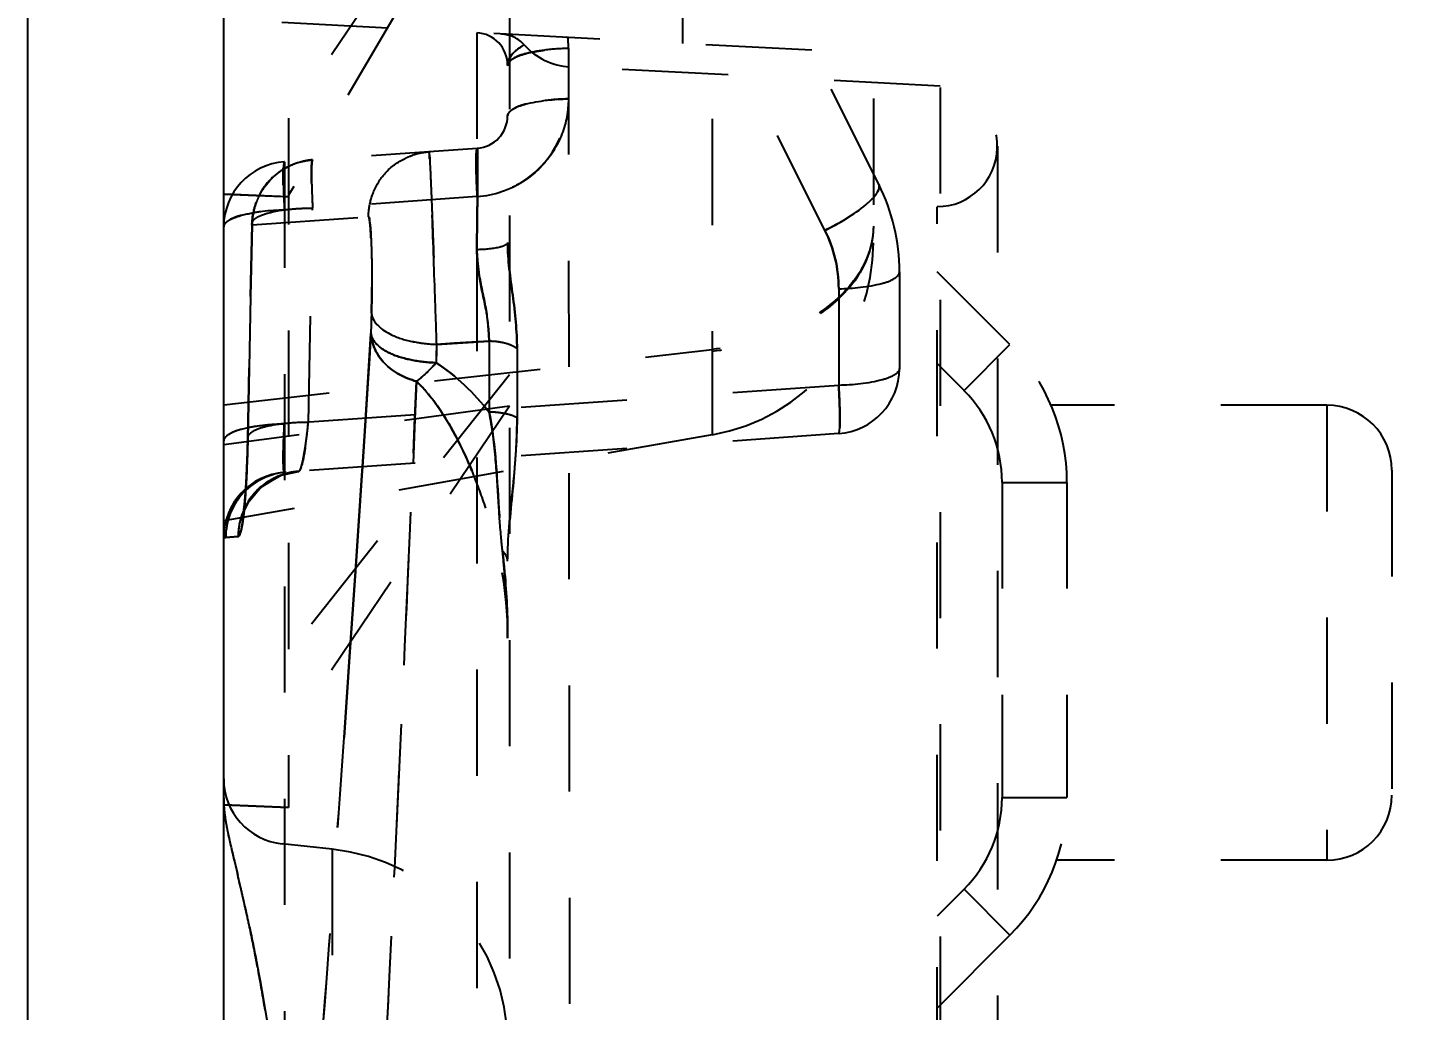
# Model space of a CAD drawing. Header units: millimetres. Extents: x 1727 to 4210, y -6182 to 759.
# Drawn here: x 2841.48 to 2862.85, y -2624.57 to -2609.46 of the extents above; entities that cross this region are included whole.
import ezdxf

# ---------------------------------------------------------------- set-up
doc = ezdxf.new("R2010")
doc.units = ezdxf.units.MM
doc.header["$LTSCALE"] = 16.335
doc.header["$PDMODE"] = 3
doc.header["$PDSIZE"] = 0.3125
doc.linetypes.add('HIDDEN', pattern=[0.2, 0.1, -0.1])
doc.layers.get('0').update_dxf_attribs({"linetype": 'CONTINUOUS'})
doc.layers.get('Defpoints').update_dxf_attribs({"linetype": 'CONTINUOUS'})
doc.layers.add('DEFAULT_2', color=8, linetype='HIDDEN')
doc.styles.get("Standard").update_dxf_attribs({"font": 'txt', "width": 0.8})
doc.dimstyles.new('mold', dxfattribs={"dimtxt": 8, "dimasz": 5, "dimexe": 0, "dimexo": 0, "dimgap": 0, "dimtad": 1, "dimzin": 1, "dimtxsty": 'Standard', "dimcen": 0, "dimclrd": 4, "dimclre": 4, "dimclrt": 6, "dimazin": 0, "dimtfac": 1, "dimtofl": 0, "dimtmove": 0, "dimatfit": 3, "dimfxl": 0, "dimarcsym": 0})

# ---------------------------------------------------------------- blocks, each defined once
blk = doc.blocks.new('*D314')
at = {"color": 4, "lineweight": -2}
for p, q in [((2841.483, -2674.605), (2841.483, -2511.312)), ((2846.483, -2511.312), (2911.483, -2511.312)), ((2916.483, -2637.615), (2916.483, -2511.312))]:
    blk.add_line(p, q, dxfattribs=at)
at = {"color": 4}
for points in [[(2846.483, -2510.478), (2846.483, -2512.145), (2841.483, -2511.312)], [(2911.483, -2510.478), (2911.483, -2512.145), (2916.483, -2511.312)]]:
    blk.add_solid(points, dxfattribs=at)
at = {"layer": 'Defpoints', "color": 0}
for p in [(2916.483, -2511.312), (2916.483, -2637.615), (2841.483, -2674.605)]:
    blk.add_point(p, dxfattribs=at)
at = {"color": 6, "insert": (2884.732, -2506.645), "char_height": 8, "attachment_point": 5}
blk.add_mtext('75,00', dxfattribs=at)
blk = doc.blocks.new('*D327')
at = {"color": 4, "lineweight": -2}
blk.add_line((2868.705, -2609.475), (2889.995, -2589.006), dxfattribs=at)
at = {"color": 4}
blk.add_solid([(2889.417, -2588.406), (2890.572, -2589.607), (2893.599, -2585.541)], dxfattribs=at)
at = {"layer": 'Defpoints', "color": 0}
for p in [(2899.366, -2579.996), (2893.599, -2585.541)]:
    blk.add_point(p, dxfattribs=at)
at = {"color": 6, "insert": (2874.314, -2597.609), "char_height": 8, "attachment_point": 5, "rotation": 43.8741}
blk.add_mtext('∅8,00', dxfattribs=at)

msp = doc.modelspace()

# ---------------------------------------------------------------- linework, layer by layer
at = {"color": 7, "linetype": 'Continuous'}
msp.add_line((2844.498, -2882.769), (2844.498, -2532.769), dxfattribs=at)
at = {"layer": 'DEFAULT_2', "color": 8, "linetype": 'HIDDEN'}
for p, q in [((2852.019, -2571.655), (2852.019, -2615.72)), ((2854.498, -2574.609), (2854.498, -2612.755)), ((2851.559, -2595.026), (2851.559, -2609.699)), ((2848.899, -2605.811), (2845.498, -2610.849)), ((2848.899, -2605.811), (2848.869, -2788.13)), ((2848.899, -2606.274), (2845.498, -2612.031)), ((2853.55, -2609.803), (2844.498, -2609.329)), ((2848.393, -2609.533), (2848.397, -2788.216)), ((2849.804, -2609.775), (2849.822, -2626.069)), ((2853.752, -2612.574), (2852.335, -2609.739)), ((2854.581, -2611.865), (2853.55, -2609.803)), ((2855.527, -2610.354), (2849.822, -2610.055)), ((2855.527, -2610.374), (2855.527, -2627.398)), ((2845.498, -2610.849), (2845.498, -2621.456)), ((2856.407, -2611.281), (2856.407, -2626.471)), ((2848.402, -2611.312), (2845.432, -2611.519)), ((2845.432, -2611.519), (2845.432, -2784.018)), ((2844.498, -2612.017), (2844.998, -2612.037)), ((2844.65, -2612.023), (2844.498, -2612.017)), ((2844.998, -2612.037), (2844.65, -2612.023)), ((2844.998, -2612.037), (2845.41, -2612.055)), ((2845.498, -2612.058), (2844.998, -2612.037)), ((2845.41, -2612.055), (2845.498, -2612.058)), ((2848.402, -2612.055), (2845.432, -2612.262)), ((2844.935, -2612.491), (2846.727, -2612.366)), ((2845.801, -2615.529), (2845.867, -2612.232)), ((2855.478, -2625.543), (2855.478, -2612.21)), ((2844.913, -2613.591), (2844.935, -2612.491)), ((2844.935, -2612.491), (2844.913, -2613.591)), ((2854.899, -2613.213), (2854.899, -2614.699)), ((2856.6, -2614.331), (2855.478, -2613.21)), ((2844.913, -2613.591), (2844.891, -2614.69)), ((2853.964, -2613.473), (2853.964, -2614.959)), ((2846.674, -2615.581), (2846.764, -2614.163)), ((2846.758, -2614.261), (2846.74, -2614.544)), ((2846.764, -2614.163), (2846.758, -2614.261)), ((2847.776, -2614.328), (2848.584, -2614.281)), ((2848.584, -2614.281), (2848.046, -2614.312)), ((2848.584, -2614.281), (2848.584, -2615.37)), ((2844.498, -2615.26), (2852.019, -2614.407)), ((2847.776, -2614.328), (2847.771, -2614.516)), ((2848.046, -2614.312), (2847.776, -2614.328)), ((2849.014, -2614.398), (2849.014, -2615.459)), ((2855.893, -2615.038), (2856.6, -2614.331)), ((2844.869, -2615.789), (2844.891, -2614.69)), ((2844.891, -2614.69), (2844.869, -2615.789)), ((2846.74, -2614.544), (2846.721, -2614.847)), ((2847.771, -2614.516), (2847.768, -2614.611)), ((2855.893, -2615.038), (2855.478, -2614.624)), ((2848.899, -2614.795), (2845.498, -2619.075)), ((2846.721, -2614.847), (2846.674, -2615.581)), ((2847.465, -2614.897), (2847.441, -2615.478)), ((2853.964, -2614.959), (2845.432, -2615.555)), ((2848.899, -2615.281), (2844.498, -2615.876)), ((2848.899, -2615.281), (2845.498, -2620.319)), ((2861.478, -2615.266), (2857.234, -2615.266)), ((2861.478, -2615.266), (2861.478, -2622.266)), ((2846.633, -2616.213), (2846.674, -2615.581)), ((2846.674, -2615.581), (2846.633, -2616.213)), ((2847.441, -2615.478), (2847.412, -2616.159)), ((2852.019, -2615.72), (2844.498, -2617.046)), ((2844.866, -2615.768), (2844.854, -2616.169)), ((2844.866, -2615.768), (2844.865, -2615.823)), ((2844.866, -2615.768), (2844.869, -2615.789)), ((2853.964, -2615.702), (2845.461, -2616.296)), ((2844.856, -2616.115), (2844.839, -2616.465)), ((2846.624, -2616.345), (2846.633, -2616.213)), ((2846.633, -2616.213), (2846.624, -2616.345)), ((2844.842, -2616.424), (2844.824, -2616.675)), ((2846.526, -2617.819), (2846.624, -2616.345)), ((2846.624, -2616.345), (2846.526, -2617.819)), ((2862.478, -2616.266), (2862.478, -2621.266)), ((2856.478, -2616.452), (2856.478, -2621.3)), ((2856.478, -2616.452), (2857.478, -2616.452)), ((2857.478, -2616.452), (2857.478, -2621.3)), ((2844.806, -2616.855), (2844.799, -2616.911)), ((2844.822, -2616.703), (2844.804, -2616.872)), ((2844.824, -2616.675), (2844.806, -2616.855)), ((2844.804, -2616.872), (2844.797, -2616.923)), ((2844.72, -2617.285), (2844.529, -2617.299)), ((2844.529, -2617.299), (2844.656, -2617.29)), ((2844.656, -2617.29), (2844.72, -2617.285)), ((2844.53, -2617.299), (2844.498, -2617.301)), ((2844.498, -2617.301), (2844.518, -2617.3)), ((2844.518, -2617.3), (2844.53, -2617.299)), ((2846.437, -2619.138), (2846.526, -2617.819)), ((2846.526, -2617.819), (2846.437, -2619.138)), ((2846.351, -2620.376), (2846.437, -2619.138)), ((2846.437, -2619.138), (2846.351, -2620.376)), ((2856.478, -2621.3), (2857.478, -2621.3)), ((2845.498, -2621.456), (2844.498, -2621.415)), ((2844.498, -2621.415), (2844.998, -2621.435)), ((2844.998, -2621.435), (2845.498, -2621.456)), ((2846.169, -2622.096), (2845.398, -2622.015)), ((2846.169, -2622.096), (2846.169, -2776.07)), ((2844.658, -2622.26), (2844.709, -2622.469)), ((2844.663, -2622.282), (2844.716, -2622.499)), ((2861.478, -2622.266), (2857.319, -2622.266)), ((2855.893, -2622.714), (2855.478, -2623.128)), ((2855.893, -2622.714), (2856.6, -2623.421)), ((2856.6, -2623.421), (2855.478, -2624.543)), ((2845.019, -2623.913), (2845.027, -2623.953))]:
    msp.add_line(p, q, dxfattribs=at)
for points in [[(2844.797, -2616.923), (2844.792, -2616.953), (2844.802, -2616.918), (2844.883, -2616.746), (2845.08, -2616.516), (2845.382, -2616.34), (2845.652, -2616.283)], [(2844.799, -2616.911), (2844.793, -2616.948), (2844.798, -2616.93), (2844.87, -2616.768), (2845.063, -2616.531), (2845.366, -2616.346), (2845.652, -2616.283)]]:
    msp.add_lwpolyline(points, dxfattribs=at)
for centre, radius, start, end in [((2848.367, -2610.035), 0.502, 0, 87), ((2848.749, -2610.055), 0.502, 41.7137, 87), ((2849.874, -2609.052), 1.005, 221.7137, 267), ((2849.866, -2613.237), 3.463, 91.0232, 97.1744), ((2848.296, -2609.775), 1.509, 0.0022, 6.4298), ((2855.478, -2611.281), 0.928, 270, 87), ((2848.297, -2610.561), 1.497, 274.023, 0.003), ((2849.867, -2614.029), 3.478, 91.0317, 96.9339), ((2848.367, -2610.81), 0.502, 274, 360), ((2845.503, -2612.522), 1.005, 94, 180), ((2845.966, -2612.551), 1.068, 105.8521, 122.707), ((2855.975, -2611.609), 10.562, 181.4587, 182.3589), ((2754.865, -2611.168), 93.543, 359.33808, 359.64477), ((2851.884, -2613.213), 3.015, 0, 26.5651), ((2846.011, -2612.516), 1.078, 153.49, 158.1089), ((2860.281, -2611.436), 14.871, 182.3421, 183.1835), ((2845.393, -2614.921), 2.653, 96.9926, 99.3574), ((2560.484, -2623.421), 287.436, 1.94325, 2.20902), ((2678.677, -2610.286), 169.736, 359.12707, 359.3374), ((2851.959, -2613.471), 2.005, 359.9994, 26.5799), ((2851.498, -2612.765), 3, 280, 0), ((2830.189, -2613.396), 16.59, 358.4352, 359.8198), ((2995.497, -2618.009), 148.783, 178.39786, 178.5186), ((2995.246, -2618.002), 148.532, 178.39782, 178.51897), ((2737.975, -2617.562), 109.849, 1.68715, 2.0285), ((2969.29, -2618.07), 121.571, 178.23615, 178.36984), ((2854.478, -2616.452), 3, 0, 45), ((2853.894, -2614.699), 1.005, 274, 0), ((1480.441, -2557.549), 1368.227, 357.141123, 357.597826), ((2854.478, -2616.452), 2, 0, 45), ((2861.478, -2616.266), 1, 0, 90), ((2859.447, -2616.328), 14.035, 176.842, 177.6834), ((2845.799, -2619.022), 3.493, 89.9751, 95.0123), ((2837.997, -2614.789), 7.838, 353.2335, 354.5797), ((2838.7, -2615.382), 10.315, 356.2724, 359.5679), ((2821.652, -2615.317), 23.222, 358.579, 358.8359), ((2855.902, -2616.188), 10.488, 177.6676, 178.6339), ((2839.847, -2615.013), 5.975, 351.3241, 353.2791), ((2825.193, -2615.418), 19.679, 357.4721, 358.6163), ((1497.353, -2558.314), 1351.298, 357.168403, 357.546608), ((2841.964, -2618.93), 6.888, 22.3087, 24.2668), ((2839.399, -2615.425), 9.614, 355.0924, 356.2578), ((2845.503, -2617.301), 1.005, 94, 180), ((2831.56, -2615.716), 13.305, 356.2562, 357.1458), ((2828.766, -2615.572), 16.103, 357.1283, 357.459), ((2841.329, -2619.187), 7.573, 17.9789, 22.2805), ((2845.8, -2617.313), 1.082, 158.0227, 168.2262), ((2834.296, -2619.135), 14.585, 5.764, 6.3962), ((1894.806, -2553.761), 953.874, 355.715607, 355.995399), ((1894.906, -2553.771), 953.773, 355.71574, 355.995557), ((2845.503, -2621.015), 1.005, 180, 264), ((2846.615, -2621.306), 2.118, 180.0571, 186.6333), ((2846.563, -2621.308), 2.065, 180.0132, 183.3526), ((2854.478, -2621.3), 2, 315, 0), ((2854.478, -2621.3), 3, 315, 0), ((2861.478, -2621.266), 1, 270, 0), ((2846.716, -2621.297), 2.218, 183.3897, 189.7931), ((2846.764, -2621.29), 2.268, 186.5867, 189.7526), ((2845.854, -2625.095), 3.015, 0, 84), ((2810.907, -2630.623), 34.771, 12.7525, 13.5629), ((2812.719, -2630.2), 32.91, 12.6298, 13.5313), ((2818.94, -2628.783), 26.53, 12.083, 12.7064), ((2819.134, -2628.741), 26.332, 11.9186, 12.5849), ((2818.78, -2628.815), 26.694, 10.9146, 12.0777), ((2816.682, -2629.226), 28.831, 10.6192, 10.9266), ((2813.593, -2629.797), 31.973, 9.4015, 10.5326)]:
    msp.add_arc(centre, radius, start, end, dxfattribs=at)
for points, knots in [([(2848.869, -2610.035), (2848.869, -2609.989), (2848.903, -2609.9), (2848.989, -2609.804), (2849.07, -2609.759), (2849.11, -2609.721), (2849.124, -2609.72)], [0, 0, 0, 0, 0.324645, 0.641807, 0.897607, 1, 1, 1, 1]), ([(2849.804, -2609.775), (2849.587, -2609.779), (2849.283, -2609.808), (2848.978, -2609.904), (2848.869, -2609.994), (2848.869, -2610.035)], [0, 0, 0, 0, 0.649886, 0.877261, 1, 1, 1, 1]), ([(2848.869, -2610.035), (2848.869, -2610.009), (2848.916, -2609.947), (2849.104, -2609.853), (2849.292, -2609.82), (2849.434, -2609.802)], [0, 0, 0, 0, 0.121669, 0.324465, 1, 1, 1, 1]), ([(2849.113, -2609.727), (2849.101, -2609.733), (2849.027, -2609.778), (2848.957, -2609.835), (2848.916, -2609.895)], [0, 0, 0, 0, 0.161396, 1, 1, 1, 1]), ([(2848.869, -2610.81), (2848.869, -2610.772), (2848.968, -2610.684), (2849.276, -2610.585), (2849.581, -2610.555), (2849.804, -2610.551)], [0, 0, 0, 0, 0.114796, 0.332464, 1, 1, 1, 1]), ([(2849.148, -2610.63), (2849.128, -2610.636), (2849.058, -2610.657), (2848.989, -2610.685), (2848.946, -2610.713)], [0, 0, 0, 0, 0.296137, 1, 1, 1, 1]), ([(2848.946, -2610.713), (2848.934, -2610.72), (2848.901, -2610.744), (2848.869, -2610.782), (2848.869, -2610.81)], [0, 0, 0, 0, 0.327307, 1, 1, 1, 1]), ([(2845.432, -2611.519), (2845.427, -2611.52), (2845.423, -2611.545), (2845.418, -2611.579), (2845.415, -2611.647), (2845.414, -2611.776), (2845.419, -2611.986), (2845.427, -2612.164), (2845.432, -2612.262)], [0, 0, 0, 0, 0.02147, 0.075864, 0.163491, 0.282541, 0.602177, 1, 1, 1, 1]), ([(2845.867, -2611.489), (2845.838, -2611.491), (2845.715, -2611.506), (2845.596, -2611.545), (2845.511, -2611.585)], [0, 0, 0, 0, 0.239297, 1, 1, 1, 1]), ([(2845.867, -2611.489), (2845.862, -2611.489), (2845.858, -2611.515), (2845.853, -2611.549), (2845.85, -2611.617), (2845.849, -2611.746), (2845.854, -2611.955), (2845.862, -2612.133), (2845.867, -2612.232)], [0, 0, 0, 0, 0.02147, 0.075864, 0.163491, 0.282541, 0.602177, 1, 1, 1, 1]), ([(2845.851, -2611.584), (2845.852, -2611.56), (2845.857, -2611.537), (2845.859, -2611.489), (2845.867, -2611.489)], [0, 0, 0, 0, 0.727577, 1, 1, 1, 1]), ([(2847.29, -2611.466), (2847.32, -2611.451), (2847.438, -2611.4), (2847.566, -2611.37), (2847.66, -2611.363)], [0, 0, 0, 0, 0.260112, 1, 1, 1, 1]), ([(2847.29, -2611.466), (2847.32, -2611.451), (2847.438, -2611.4), (2847.566, -2611.37), (2847.66, -2611.364)], [0, 0, 0, 0, 0.259902, 1, 1, 1, 1]), ([(2847.66, -2611.363), (2847.666, -2611.363), (2847.658, -2611.399), (2847.671, -2611.435), (2847.67, -2611.525), (2847.678, -2611.634), (2847.683, -2611.777), (2847.694, -2612.015), (2847.708, -2612.366), (2847.726, -2612.83), (2847.749, -2613.492), (2847.767, -2613.995), (2847.776, -2614.328)], [0, 0, 0, 0, 0.005674, 0.02248, 0.050195, 0.088398, 0.136391, 0.193433, 0.330655, 0.490943, 0.663519, 1, 1, 1, 1]), ([(2847.669, -2611.481), (2847.668, -2611.464), (2847.666, -2611.435), (2847.666, -2611.395), (2847.661, -2611.379), (2847.663, -2611.363), (2847.66, -2611.363)], [0, 0, 0, 0, 0.434535, 0.747108, 0.935989, 1, 1, 1, 1]), ([(2848.402, -2612.055), (2848.396, -2611.956), (2848.388, -2611.776), (2848.383, -2611.565), (2848.384, -2611.434), (2848.387, -2611.368), (2848.392, -2611.335), (2848.397, -2611.312), (2848.402, -2611.312)], [0, 0, 0, 0, 0.397491, 0.726559, 0.844963, 0.929269, 0.980265, 1, 1, 1, 1]), ([(2848.402, -2611.312), (2848.404, -2611.311), (2848.402, -2611.327), (2848.406, -2611.343), (2848.405, -2611.381), (2848.407, -2611.453), (2848.407, -2611.579), (2848.406, -2611.764), (2848.404, -2611.993), (2848.401, -2612.368), (2848.397, -2612.665), (2848.393, -2612.872)], [0, 0, 0, 0, 0.004714, 0.018558, 0.041334, 0.072794, 0.160738, 0.280333, 0.428984, 0.601977, 1, 1, 1, 1]), ([(2845.416, -2611.878), (2845.416, -2611.852), (2845.414, -2611.764), (2845.414, -2611.676), (2845.416, -2611.614)], [0, 0, 0, 0, 0.301968, 1, 1, 1, 1]), ([(2845.851, -2611.848), (2845.851, -2611.821), (2845.849, -2611.733), (2845.849, -2611.645), (2845.851, -2611.584)], [0, 0, 0, 0, 0.301968, 1, 1, 1, 1]), ([(2848.386, -2611.666), (2848.387, -2611.696), (2848.39, -2611.826), (2848.396, -2611.955), (2848.402, -2612.055)], [0, 0, 0, 0, 0.232752, 1, 1, 1, 1]), ([(2853.752, -2612.574), (2853.977, -2612.466), (2854.27, -2612.286), (2854.54, -2612.044), (2854.601, -2611.905), (2854.581, -2611.865)], [0, 0, 0, 0, 0.663023, 0.882606, 1, 1, 1, 1]), ([(2854.581, -2611.865), (2854.585, -2611.873), (2854.596, -2611.917), (2854.575, -2611.962), (2854.556, -2611.992)], [0, 0, 0, 0, 0.200463, 1, 1, 1, 1]), ([(2845.011, -2612.114), (2844.999, -2612.145), (2844.957, -2612.267), (2844.935, -2612.396), (2844.935, -2612.491)], [0, 0, 0, 0, 0.26003, 1, 1, 1, 1]), ([(2844.935, -2612.491), (2844.935, -2612.462), (2844.942, -2612.338), (2844.972, -2612.216), (2845.006, -2612.128)], [0, 0, 0, 0, 0.239365, 1, 1, 1, 1]), ([(2846.727, -2612.366), (2846.727, -2612.336), (2846.733, -2612.213), (2846.764, -2612.091), (2846.798, -2612.003)], [0, 0, 0, 0, 0.239118, 1, 1, 1, 1]), ([(2846.727, -2612.366), (2846.727, -2612.336), (2846.733, -2612.213), (2846.764, -2612.091), (2846.798, -2612.003)], [0, 0, 0, 0, 0.239345, 1, 1, 1, 1]), ([(2845.432, -2612.262), (2845.209, -2612.266), (2844.906, -2612.299), (2844.596, -2612.393), (2844.498, -2612.482), (2844.498, -2612.522)], [0, 0, 0, 0, 0.667005, 0.88229, 1, 1, 1, 1]), ([(2844.567, -2612.426), (2844.589, -2612.412), (2844.713, -2612.35), (2844.851, -2612.321), (2844.962, -2612.303)], [0, 0, 0, 0, 0.188492, 1, 1, 1, 1]), ([(2844.935, -2612.491), (2844.925, -2612.456), (2844.977, -2612.385), (2845.072, -2612.342), (2845.24, -2612.284), (2845.509, -2612.243), (2845.741, -2612.232), (2845.867, -2612.232)], [0, 0, 0, 0, 0.108694, 0.199075, 0.317382, 0.627173, 1, 1, 1, 1]), ([(2845.489, -2612.251), (2845.519, -2612.248), (2845.645, -2612.236), (2845.771, -2612.232), (2845.867, -2612.232)], [0, 0, 0, 0, 0.239936, 1, 1, 1, 1]), ([(2846.727, -2612.366), (2846.739, -2612.365), (2846.741, -2612.433), (2846.758, -2612.507), (2846.764, -2612.671), (2846.773, -2612.865), (2846.778, -2613.1), (2846.78, -2613.43), (2846.777, -2613.683), (2846.773, -2613.849)], [0, 0, 0, 0, 0.023688, 0.089633, 0.194424, 0.331531, 0.491622, 0.664008, 1, 1, 1, 1]), ([(2846.748, -2612.451), (2846.746, -2612.429), (2846.74, -2612.409), (2846.735, -2612.365), (2846.727, -2612.366)], [0, 0, 0, 0, 0.731414, 1, 1, 1, 1]), ([(2844.498, -2612.522), (2844.498, -2612.514), (2844.506, -2612.473), (2844.541, -2612.444), (2844.567, -2612.426)], [0, 0, 0, 0, 0.203473, 1, 1, 1, 1]), ([(2846.765, -2612.689), (2846.764, -2612.665), (2846.76, -2612.585), (2846.755, -2612.506), (2846.748, -2612.451)], [0, 0, 0, 0, 0.30253, 1, 1, 1, 1]), ([(2854.498, -2612.514), (2854.496, -2612.74), (2854.35, -2613.23), (2853.788, -2613.812), (2852.98, -2614.228), (2852.352, -2614.369), (2852.019, -2614.407)], [0, 0, 0, 0, 0.201218, 0.432551, 0.701636, 1, 1, 1, 1]), ([(2854.498, -2612.514), (2854.498, -2612.745), (2854.352, -2613.242), (2853.79, -2613.833), (2852.981, -2614.255), (2852.352, -2614.399), (2852.019, -2614.437)], [0, 0, 0, 0, 0.203946, 0.435348, 0.703414, 1, 1, 1, 1]), ([(2848.869, -2612.76), (2848.869, -2612.779), (2848.814, -2612.817), (2848.661, -2612.857), (2848.507, -2612.87), (2848.393, -2612.872)], [0, 0, 0, 0, 0.115713, 0.323944, 1, 1, 1, 1]), ([(2849.014, -2614.398), (2849.014, -2614.122), (2848.953, -2613.576), (2848.869, -2613.032), (2848.869, -2612.76)], [0, 0, 0, 0, 0.5028, 1, 1, 1, 1]), ([(2848.869, -2612.76), (2848.869, -2613.032), (2848.953, -2613.576), (2849.014, -2614.122), (2849.014, -2614.398)], [0, 0, 0, 0, 0.49723, 1, 1, 1, 1]), ([(2848.393, -2612.872), (2848.401, -2612.993), (2848.422, -2613.296), (2848.543, -2613.757), (2848.577, -2614.11), (2848.584, -2614.281)], [0, 0, 0, 0, 0.255263, 0.639521, 1, 1, 1, 1]), ([(2848.541, -2613.827), (2848.514, -2613.668), (2848.43, -2613.356), (2848.402, -2613.033), (2848.393, -2612.872)], [0, 0, 0, 0, 0.49937, 1, 1, 1, 1]), ([(2854.317, -2613.168), (2854.286, -2613.221), (2854.144, -2613.441), (2853.954, -2613.627), (2853.796, -2613.748)], [0, 0, 0, 0, 0.236425, 1, 1, 1, 1]), ([(2853.964, -2613.473), (2854.188, -2613.469), (2854.491, -2613.436), (2854.801, -2613.342), (2854.899, -2613.253), (2854.899, -2613.213)], [0, 0, 0, 0, 0.667005, 0.88229, 1, 1, 1, 1]), ([(2846.773, -2613.849), (2846.787, -2613.999), (2847.053, -2614.195), (2847.414, -2614.295), (2847.655, -2614.325), (2847.776, -2614.328)], [0, 0, 0, 0, 0.388585, 0.687191, 1, 1, 1, 1]), ([(2848.584, -2614.281), (2848.583, -2614.245), (2848.576, -2614.093), (2848.56, -2613.941), (2848.541, -2613.827)], [0, 0, 0, 0, 0.240027, 1, 1, 1, 1]), ([(2846.764, -2614.162), (2846.771, -2614.223), (2846.862, -2614.359), (2847.093, -2614.496), (2847.41, -2614.582), (2847.647, -2614.609), (2847.768, -2614.611)], [0, 0, 0, 0, 0.158496, 0.388508, 0.686452, 1, 1, 1, 1]), ([(2847.465, -2614.897), (2847.284, -2614.848), (2846.951, -2614.68), (2846.771, -2614.33), (2846.764, -2614.162)], [0, 0, 0, 0, 0.527492, 1, 1, 1, 1]), ([(2846.764, -2614.162), (2846.771, -2614.33), (2846.951, -2614.68), (2847.284, -2614.848), (2847.465, -2614.897)], [0, 0, 0, 0, 0.472518, 1, 1, 1, 1]), ([(2847.768, -2614.611), (2847.647, -2614.609), (2847.41, -2614.582), (2847.093, -2614.496), (2846.862, -2614.359), (2846.771, -2614.223), (2846.764, -2614.162)], [0, 0, 0, 0, 0.313534, 0.611471, 0.841491, 1, 1, 1, 1]), ([(2849.014, -2614.398), (2848.988, -2614.377), (2848.856, -2614.303), (2848.701, -2614.281), (2848.584, -2614.281)], [0, 0, 0, 0, 0.223693, 1, 1, 1, 1]), ([(2849.014, -2614.398), (2849.005, -2614.39), (2848.961, -2614.36), (2848.911, -2614.338), (2848.873, -2614.325)], [0, 0, 0, 0, 0.229228, 1, 1, 1, 1]), ([(2847.465, -2614.897), (2847.489, -2614.879), (2847.599, -2614.793), (2847.697, -2614.693), (2847.768, -2614.611)], [0, 0, 0, 0, 0.218076, 1, 1, 1, 1]), ([(2847.465, -2614.897), (2847.481, -2614.885), (2847.551, -2614.831), (2847.615, -2614.771), (2847.663, -2614.723)], [0, 0, 0, 0, 0.225453, 1, 1, 1, 1]), ([(2854.899, -2614.699), (2854.899, -2614.738), (2854.801, -2614.828), (2854.491, -2614.922), (2854.188, -2614.955), (2853.964, -2614.959)], [0, 0, 0, 0, 0.11771, 0.332995, 1, 1, 1, 1]), ([(2847.465, -2614.897), (2847.709, -2615.127), (2848.09, -2615.719), (2848.647, -2617.023), (2848.869, -2618.115), (2848.869, -2618.848)], [0, 0, 0, 0, 0.236306, 0.484602, 1, 1, 1, 1]), ([(2853.964, -2615.702), (2853.97, -2615.701), (2853.974, -2615.676), (2853.979, -2615.642), (2853.982, -2615.573), (2853.983, -2615.444), (2853.978, -2615.235), (2853.97, -2615.057), (2853.964, -2614.959)], [0, 0, 0, 0, 0.02147, 0.075864, 0.163491, 0.282541, 0.602177, 1, 1, 1, 1]), ([(2853.964, -2614.959), (2853.968, -2615.026), (2853.978, -2615.242), (2853.987, -2615.458), (2853.98, -2615.607)], [0, 0, 0, 0, 0.312444, 1, 1, 1, 1]), ([(2845.432, -2615.555), (2845.209, -2615.559), (2844.904, -2615.589), (2844.597, -2615.689), (2844.498, -2615.776), (2844.498, -2615.815)], [0, 0, 0, 0, 0.667562, 0.885221, 1, 1, 1, 1]), ([(2845.432, -2615.555), (2845.286, -2615.558), (2845.095, -2615.573), (2844.907, -2615.605), (2844.863, -2615.614)], [0, 0, 0, 0, 0.7642, 1, 1, 1, 1]), ([(2845.801, -2615.529), (2845.58, -2615.529), (2845.278, -2615.553), (2844.968, -2615.644), (2844.869, -2615.729), (2844.867, -2615.768)], [0, 0, 0, 0, 0.66436, 0.883037, 1, 1, 1, 1]), ([(2845.432, -2616.298), (2845.427, -2616.299), (2845.423, -2616.271), (2845.418, -2616.237), (2845.416, -2616.167), (2845.414, -2616.039), (2845.419, -2615.83), (2845.427, -2615.654), (2845.432, -2615.555)], [0, 0, 0, 0, 0.021444, 0.077844, 0.167517, 0.287294, 0.603723, 1, 1, 1, 1]), ([(2845.652, -2616.283), (2845.66, -2616.282), (2845.676, -2616.259), (2845.702, -2616.19), (2845.735, -2616.038), (2845.771, -2615.808), (2845.791, -2615.628), (2845.801, -2615.529)], [0, 0, 0, 0, 0.030533, 0.091619, 0.303279, 0.614802, 1, 1, 1, 1]), ([(2848.584, -2615.37), (2848.689, -2615.892), (2848.71, -2616.613), (2848.769, -2617.327), (2848.79, -2617.51)], [0, 0, 0, 0, 0.743243, 1, 1, 1, 1]), ([(2849.014, -2615.459), (2848.958, -2615.425), (2848.812, -2615.387), (2848.666, -2615.37), (2848.584, -2615.37)], [0, 0, 0, 0, 0.44326, 1, 1, 1, 1]), ([(2849.014, -2615.459), (2849.011, -2615.834), (2848.952, -2616.569), (2848.869, -2617.303), (2848.869, -2617.665)], [0, 0, 0, 0, 0.508945, 1, 1, 1, 1]), ([(2849.014, -2615.459), (2849.005, -2615.454), (2848.959, -2615.43), (2848.91, -2615.415), (2848.87, -2615.405)], [0, 0, 0, 0, 0.211865, 1, 1, 1, 1]), ([(2844.57, -2615.719), (2844.559, -2615.727), (2844.527, -2615.75), (2844.498, -2615.787), (2844.498, -2615.815)], [0, 0, 0, 0, 0.325542, 1, 1, 1, 1]), ([(2844.768, -2615.637), (2844.747, -2615.643), (2844.679, -2615.664), (2844.612, -2615.692), (2844.57, -2615.719)], [0, 0, 0, 0, 0.296299, 1, 1, 1, 1]), ([(2844.869, -2615.789), (2844.865, -2615.988), (2844.853, -2616.346), (2844.826, -2616.765), (2844.797, -2617.026), (2844.774, -2617.162), (2844.755, -2617.238), (2844.733, -2617.285), (2844.72, -2617.285)], [0, 0, 0, 0, 0.393775, 0.710701, 0.829655, 0.918285, 0.974637, 1, 1, 1, 1]), ([(2845.417, -2615.938), (2845.416, -2615.964), (2845.415, -2616.051), (2845.414, -2616.139), (2845.417, -2616.2)], [0, 0, 0, 0, 0.298823, 1, 1, 1, 1]), ([(2845.754, -2615.915), (2845.75, -2615.943), (2845.734, -2616.036), (2845.716, -2616.129), (2845.698, -2616.192)], [0, 0, 0, 0, 0.300097, 1, 1, 1, 1]), ([(2845.69, -2616.218), (2845.685, -2616.235), (2845.677, -2616.256), (2845.66, -2616.282), (2845.652, -2616.283)], [0, 0, 0, 0, 0.669945, 1, 1, 1, 1]), ([(2845.461, -2616.296), (2845.217, -2616.313), (2844.723, -2616.544), (2844.529, -2617.053), (2844.529, -2617.299)], [0, 0, 0, 0, 0.499349, 1, 1, 1, 1]), ([(2845.652, -2616.283), (2845.409, -2616.3), (2844.915, -2616.529), (2844.72, -2617.038), (2844.72, -2617.285)], [0, 0, 0, 0, 0.495883, 1, 1, 1, 1]), ([(2845.494, -2616.308), (2845.449, -2616.319), (2845.266, -2616.378), (2845.098, -2616.485), (2844.998, -2616.59)], [0, 0, 0, 0, 0.243633, 1, 1, 1, 1]), ([(2848.869, -2617.665), (2848.869, -2617.311), (2848.917, -2616.838), (2848.968, -2616.367), (2848.978, -2616.247)], [0, 0, 0, 0, 0.746695, 1, 1, 1, 1]), ([(2848.79, -2617.51), (2848.783, -2617.447), (2848.758, -2617.202), (2848.741, -2616.956), (2848.729, -2616.774)], [0, 0, 0, 0, 0.258856, 1, 1, 1, 1]), ([(2844.769, -2617.181), (2844.773, -2617.161), (2844.793, -2617.057), (2844.805, -2616.953), (2844.814, -2616.868)], [0, 0, 0, 0, 0.192706, 1, 1, 1, 1]), ([(2844.72, -2617.285), (2844.732, -2617.285), (2844.754, -2617.241), (2844.763, -2617.207), (2844.769, -2617.181)], [0, 0, 0, 0, 0.311442, 1, 1, 1, 1]), ([(2848.79, -2617.51), (2848.802, -2617.619), (2848.847, -2618.064), (2848.869, -2618.511), (2848.869, -2618.848)], [0, 0, 0, 0, 0.246415, 1, 1, 1, 1]), ([(2848.869, -2617.665), (2848.869, -2617.622), (2848.843, -2617.563), (2848.802, -2617.521), (2848.79, -2617.51)], [0, 0, 0, 0, 0.727517, 1, 1, 1, 1]), ([(2848.869, -2617.665), (2848.869, -2617.622), (2848.843, -2617.563), (2848.802, -2617.521), (2848.79, -2617.51)], [0, 0, 0, 0, 0.72131, 1, 1, 1, 1]), ([(2848.869, -2618.848), (2848.869, -2618.748), (2848.864, -2618.355), (2848.836, -2617.962), (2848.807, -2617.67)], [0, 0, 0, 0, 0.253247, 1, 1, 1, 1]), ([(2844.53, -2621.675), (2844.539, -2621.732), (2844.58, -2621.935), (2844.629, -2622.137), (2844.663, -2622.282)], [0, 0, 0, 0, 0.281135, 1, 1, 1, 1]), ([(2844.53, -2621.675), (2844.533, -2621.693), (2844.545, -2621.761), (2844.559, -2621.829), (2844.57, -2621.879)], [0, 0, 0, 0, 0.270033, 1, 1, 1, 1]), ([(2844.57, -2621.879), (2844.577, -2621.912), (2844.605, -2622.04), (2844.636, -2622.167), (2844.658, -2622.26)], [0, 0, 0, 0, 0.260965, 1, 1, 1, 1]), ([(2844.898, -2623.303), (2844.945, -2623.524), (2845.147, -2624.549), (2845.296, -2625.582), (2845.398, -2626.393)], [0, 0, 0, 0, 0.21698, 1, 1, 1, 1])]:
    msp.add_open_spline(points, degree=3, knots=knots, dxfattribs=at)
for points in [[(2849.247, -2609.832), (2849.309, -2609.819), (2849.371, -2609.81), (2849.434, -2609.802)], [(2848.916, -2609.895), (2848.889, -2609.936), (2848.869, -2609.986), (2848.869, -2610.035)], [(2849.804, -2610.551), (2849.804, -2610.733), (2849.77, -2610.918), (2849.705, -2611.088)], [(2849.705, -2611.088), (2849.635, -2611.272), (2849.526, -2611.445), (2849.391, -2611.588)], [(2845.676, -2611.523), (2845.739, -2611.505), (2845.803, -2611.493), (2845.867, -2611.489)], [(2846.987, -2611.69), (2847.072, -2611.597), (2847.177, -2611.521), (2847.29, -2611.466)], [(2845.047, -2612.035), (2845.141, -2611.846), (2845.309, -2611.684), (2845.498, -2611.591)], [(2845.389, -2611.652), (2845.322, -2611.696), (2845.259, -2611.747), (2845.204, -2611.806)], [(2846.798, -2612.003), (2846.842, -2611.889), (2846.906, -2611.781), (2846.987, -2611.69)], [(2849.391, -2611.588), (2849.264, -2611.721), (2849.111, -2611.833), (2848.945, -2611.912)], [(2845.204, -2611.806), (2845.141, -2611.874), (2845.088, -2611.952), (2845.047, -2612.035)], [(2854.556, -2611.992), (2854.543, -2612.013), (2854.528, -2612.033), (2854.513, -2612.052)], [(2854.114, -2612.374), (2853.998, -2612.448), (2853.876, -2612.514), (2853.752, -2612.574)], [(2853.752, -2612.574), (2853.89, -2612.849), (2853.965, -2613.165), (2853.964, -2613.473)], [(2854.498, -2612.508), (2854.498, -2612.646), (2854.473, -2612.785), (2854.429, -2612.916)], [(2854.429, -2612.916), (2854.4, -2613.003), (2854.362, -2613.088), (2854.317, -2613.168)], [(2847.393, -2614.282), (2847.519, -2614.309), (2847.648, -2614.325), (2847.776, -2614.328)], [(2848.756, -2614.296), (2848.699, -2614.286), (2848.642, -2614.281), (2848.584, -2614.281)], [(2848.873, -2614.325), (2848.835, -2614.312), (2848.795, -2614.303), (2848.756, -2614.296)], [(2847.663, -2614.723), (2847.699, -2614.687), (2847.734, -2614.65), (2847.768, -2614.611)], [(2848.584, -2615.37), (2848.35, -2615.082), (2848.08, -2614.812), (2847.768, -2614.611)], [(2847.768, -2614.611), (2848.08, -2614.812), (2848.35, -2615.082), (2848.584, -2615.37)], [(2847.708, -2615.168), (2847.634, -2615.072), (2847.553, -2614.98), (2847.465, -2614.897)], [(2847.882, -2615.417), (2847.828, -2615.331), (2847.77, -2615.248), (2847.708, -2615.168)], [(2845.494, -2615.543), (2845.473, -2615.545), (2845.453, -2615.547), (2845.432, -2615.549)], [(2848.244, -2616.099), (2848.138, -2615.865), (2848.02, -2615.635), (2847.882, -2615.417)], [(2848.757, -2615.383), (2848.7, -2615.375), (2848.642, -2615.37), (2848.584, -2615.37)], [(2848.684, -2616.109), (2848.663, -2615.862), (2848.633, -2615.614), (2848.584, -2615.37)], [(2848.87, -2615.405), (2848.833, -2615.395), (2848.795, -2615.388), (2848.757, -2615.383)], [(2848.729, -2616.774), (2848.716, -2616.552), (2848.703, -2616.33), (2848.684, -2616.109)], [(2845.461, -2616.296), (2845.221, -2616.313), (2844.974, -2616.429), (2844.807, -2616.603)], [(2845.652, -2616.283), (2845.599, -2616.287), (2845.546, -2616.295), (2845.494, -2616.308)], [(2844.807, -2616.603), (2844.721, -2616.695), (2844.65, -2616.804), (2844.603, -2616.921)], [(2844.998, -2616.59), (2844.912, -2616.681), (2844.843, -2616.792), (2844.796, -2616.908)], [(2844.741, -2617.093), (2844.727, -2617.156), (2844.72, -2617.221), (2844.72, -2617.285)]]:
    msp.add_open_spline(points, degree=3, dxfattribs=at)

# ---------------------------------------------------------------- dimensions: what is measured, and where the dimension line sits
dim = msp.add_linear_dim(base=(2916.483, -2511.312), p1=(2841.483, -2674.605), p2=(2916.483, -2637.615), dimstyle='mold')
dim.commit()
dim.dimension.update_dxf_attribs({"geometry": '*D314', "text_midpoint": (2884.732, -2511.312), "dimtype": 160})
dim = msp.add_diameter_dim_2p(p1=(2899.366, -2579.996), p2=(2893.599, -2585.541), dimstyle='mold')
dim.commit()
dim.dimension.update_dxf_attribs({"geometry": '*D327', "text_midpoint": (2874.314, -2597.609)})

doc.saveas('drawing.dxf')
